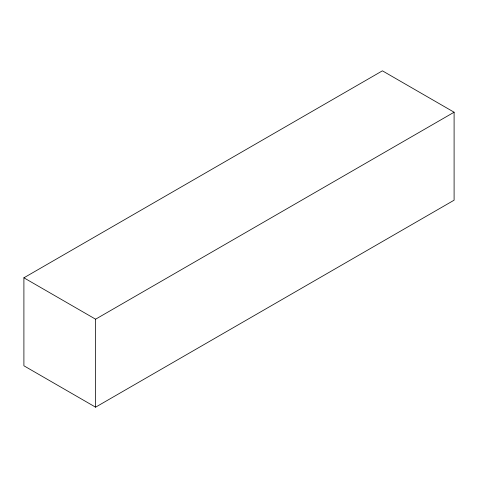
<?xml version="1.0" encoding="UTF-8"?>
<svg xmlns="http://www.w3.org/2000/svg" width="478" height="478" viewBox="0 0 478 478"><rect width="100%" height="100%" fill="white"/><g stroke="black" fill="none" stroke-linecap="round" stroke-linejoin="round"><path stroke-width="0.72" d="M23.9 277.808L382.412 70.828L454.1 112.216L454.1 200.192L95.588 407.172L23.9 365.784L23.9 277.808L95.588 319.196L454.1 112.216M95.588 319.196L95.588 407.172"/></g></svg>
